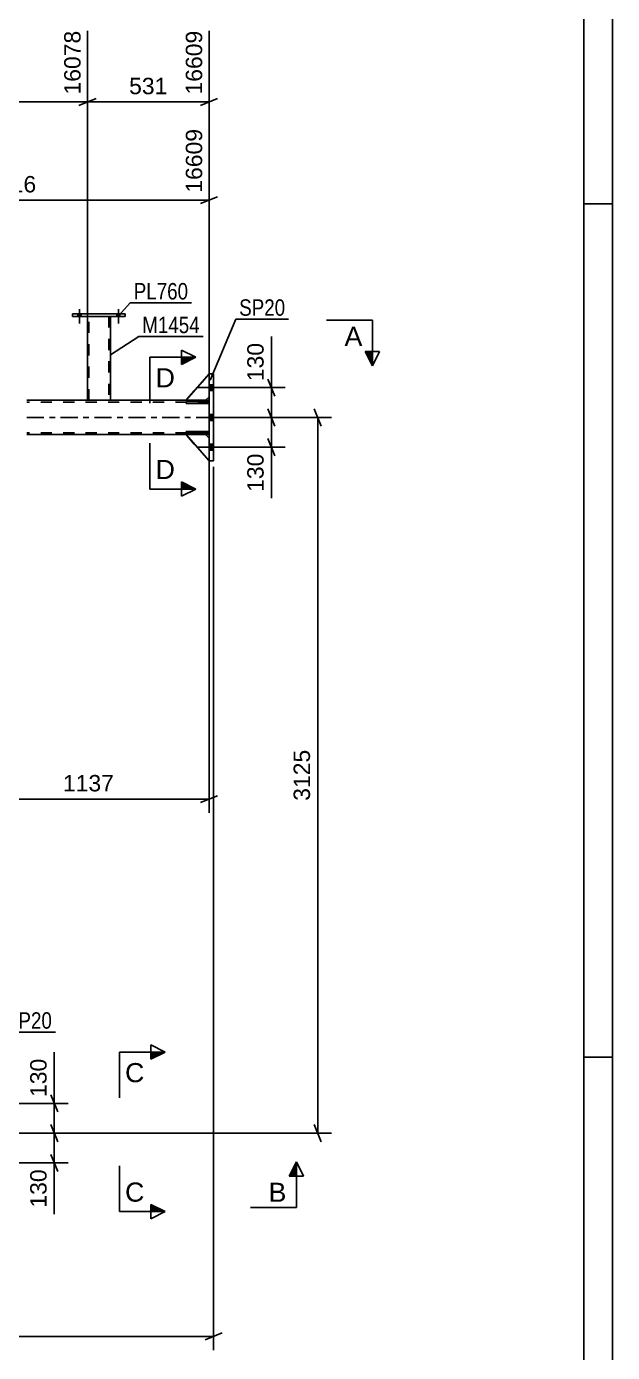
# Model space of a CAD drawing. Header units: millimetres. Extents: x -112 to 729, y -410 to 184.
# Drawn here: x 626.2 to 728.5, y -163.3 to 68.3 of the extents above; entities that cross this region are included whole.
import ezdxf

# ---------------------------------------------------------------- set-up
doc = ezdxf.new("R2010")
doc.units = ezdxf.units.MM
doc.linetypes.add('DXK_LINE_DOT2', pattern=[3.9198, 1.9599, -1.9599])
doc.linetypes.add('DXK_LINE_DOT3', pattern=[5.9187, 2.979, -0.9799, 0.9799, -0.9799])
doc.styles.add('Arial', font='ARIAL.TTF', dxfattribs={"height": 0.2})
doc.styles.add('Arial Narrow', font='ARIALN.TTF', dxfattribs={"height": 0.2})

# ---------------------------------------------------------------- blocks, each defined once
blk = doc.blocks.new('Unknown-318931512-1115')
at = {"color": 5, "linetype": 'Continuous'}
for p, q in [((728.54, -409.71), (728.54, 184.29)), ((723.54, -404.71), (723.54, 179.29)), ((728.54, 37.29), (723.54, 37.29)), ((728.54, -111.71), (723.54, -111.71))]:
    blk.add_line(p, q, dxfattribs=at)
blk = doc.blocks.new('Bolt-318931512-2589 - 2534')
at = {"linetype": 'Continuous'}
for points in [[(635.14, 17.64), (635.7, 17.64), (635.7, 18.12), (635.14, 18.12)], [(635.14, 17.64), (635.7, 17.64), (635.7, 18.12), (635.14, 18.12)], [(641.94, 17.64), (642.5, 17.64), (642.5, 18.12), (641.94, 18.12)], [(641.94, 17.64), (642.5, 17.64), (642.5, 18.12), (641.94, 18.12)]]:
    blk.add_hatch(color=1, dxfattribs=at).paths.add_polyline_path(points)
at = {"color": 1, "linetype": 'Continuous'}
for p, q in [((635.42, 18.92), (635.42, 16.4)), ((635.42, 18.92), (635.42, 16.4)), ((642.22, 18.92), (642.22, 16.4)), ((642.22, 18.92), (642.22, 16.4)), ((635.14, 18.12), (635.14, 17.64)), ((635.14, 18.12), (635.14, 17.64)), ((635.7, 18.12), (635.7, 17.64)), ((635.7, 18.12), (635.7, 17.64)), ((641.94, 18.12), (641.94, 17.64)), ((641.94, 18.12), (641.94, 17.64)), ((642.5, 18.12), (642.5, 17.64)), ((642.5, 18.12), (642.5, 17.64))]:
    blk.add_line(p, q, dxfattribs=at)
blk = doc.blocks.new('Part-318931512-2604 - 2534')
at = {"color": 2, "linetype": 'Continuous'}
for p, q in [((658.06, -7.6), (658.06, 7.6)), ((658.86, 7.6), (658.06, 7.6)), ((658.86, -7.6), (658.86, 7.6)), ((658.86, -7.6), (658.06, -7.6))]:
    blk.add_line(p, q, dxfattribs=at)
blk = doc.blocks.new('Part-318931512-2940 - 2534')
at = {"color": 2, "linetype": 'Continuous'}
for p, q in [((654.06, 3), (626.22, 3)), ((658.06, 3), (657.46, 3)), ((654.06, -3), (626.22, -3)), ((658.06, -3), (657.46, -3))]:
    blk.add_line(p, q, dxfattribs=at)
at = {"color": 7, "linetype": 'DXK_LINE_DOT2'}
for p, q in [((658.06, 2.68), (626.22, 2.68)), ((657.46, 3), (654.06, 3)), ((658.06, 3), (658.06, -3)), ((658.06, -2.68), (626.22, -2.68)), ((657.46, -3), (654.06, -3))]:
    blk.add_line(p, q, dxfattribs=at)
at = {"color": 7, "linetype": 'DXK_LINE_DOT3'}
blk.add_line((626.22, 0), (668.06, 0), dxfattribs=at)
blk = doc.blocks.new('Part-318931512-2941 - 2534')
at = {"color": 2, "linetype": 'Continuous'}
for p, q in [((658.06, 7.6), (654.06, 3)), ((654.06, 3), (657.46, 3)), ((657.46, 3), (658.06, 3.6))]:
    blk.add_line(p, q, dxfattribs=at)
at = {"color": 7, "linetype": 'DXK_LINE_DOT2'}
blk.add_line((658.06, 7.6), (658.06, 3.6), dxfattribs=at)
blk = doc.blocks.new('Part-318931512-2942 - 2534')
at = {"color": 7, "linetype": 'DXK_LINE_DOT2'}
for p, q in [((658.06, -2.44), (654.06, -2.44)), ((654.06, -2.44), (654.06, -2.76)), ((654.06, -2.76), (658.06, -2.76)), ((657.46, -2.76), (657.46, -2.44)), ((658.06, -2.76), (658.06, -2.44))]:
    blk.add_line(p, q, dxfattribs=at)
blk = doc.blocks.new('Part-318931512-2943 - 2534')
at = {"color": 7, "linetype": 'DXK_LINE_DOT2'}
for p, q in [((658.06, 2.76), (654.06, 2.76)), ((654.06, 2.76), (654.06, 2.44)), ((654.06, 2.44), (658.06, 2.44)), ((657.46, 2.76), (657.46, 2.44)), ((658.06, 2.44), (658.06, 2.76))]:
    blk.add_line(p, q, dxfattribs=at)
blk = doc.blocks.new('Part-318931512-2944 - 2534')
at = {"color": 2, "linetype": 'Continuous'}
for p, q in [((654.06, -2.44), (658.06, -2.44)), ((654.06, -2.76), (654.06, -2.44)), ((658.06, -2.76), (654.06, -2.76)), ((658.06, -2.44), (658.06, -2.76))]:
    blk.add_line(p, q, dxfattribs=at)
at = {"color": 7, "linetype": 'DXK_LINE_DOT2'}
blk.add_line((657.46, -2.76), (657.46, -2.44), dxfattribs=at)
blk = doc.blocks.new('Part-318931512-2945 - 2534')
at = {"color": 2, "linetype": 'Continuous'}
for p, q in [((654.06, 2.76), (658.06, 2.76)), ((654.06, 2.44), (654.06, 2.76)), ((658.06, 2.44), (654.06, 2.44)), ((658.06, 2.76), (658.06, 2.44))]:
    blk.add_line(p, q, dxfattribs=at)
at = {"color": 7, "linetype": 'DXK_LINE_DOT2'}
blk.add_line((657.46, 2.44), (657.46, 2.76), dxfattribs=at)
blk = doc.blocks.new('Part-318931512-2998 - 2534')
at = {"color": 2, "linetype": 'Continuous'}
for p, q in [((636.82, 17.64), (636.82, 3)), ((640.82, 3), (640.82, 17.64))]:
    blk.add_line(p, q, dxfattribs=at)
at = {"color": 7, "linetype": 'DXK_LINE_DOT2'}
for p, q in [((640.82, 17.64), (636.82, 17.64)), ((637.06, 3), (637.06, 17.64)), ((640.58, 17.64), (640.58, 3)), ((640.82, 3), (636.82, 3)), ((636.82, 3), (636.82, 3)), ((640.82, 3), (640.82, 3)), ((640.82, 3), (640.82, 3))]:
    blk.add_line(p, q, dxfattribs=at)
blk = doc.blocks.new('Part-318931512-3003 - 2534')
at = {"color": 2, "linetype": 'Continuous'}
for p, q in [((634.22, 17.64), (634.22, 18.12)), ((643.42, 18.12), (634.22, 18.12)), ((643.42, 17.64), (634.22, 17.64)), ((643.42, 17.64), (643.42, 18.12))]:
    blk.add_line(p, q, dxfattribs=at)
blk = doc.blocks.new('Part-318931512-3087 - 2534')
at = {"color": 7, "linetype": 'DXK_LINE_DOT2'}
for p, q in [((654.06, -3), (657.46, -3)), ((658.06, -7.6), (654.06, -3)), ((657.46, -3), (658.06, -3.6)), ((658.06, -3.6), (658.06, -7.6))]:
    blk.add_line(p, q, dxfattribs=at)
blk = doc.blocks.new('Part-318931512-3052 - 2534')
at = {"color": 2, "linetype": 'Continuous'}
for p, q in [((654.06, -3), (657.46, -3)), ((658.06, -7.6), (654.06, -3)), ((657.46, -3), (658.06, -3.6))]:
    blk.add_line(p, q, dxfattribs=at)
at = {"color": 7, "linetype": 'DXK_LINE_DOT2'}
blk.add_line((658.06, -7.6), (658.06, -3.6), dxfattribs=at)
blk = doc.blocks.new('Part-318931512-3053 - 2534')
at = {"color": 7, "linetype": 'DXK_LINE_DOT2'}
for p, q in [((658.06, 7.6), (654.06, 3)), ((658.06, 3.6), (658.06, 7.6)), ((654.06, 3), (657.46, 3)), ((657.46, 3), (658.06, 3.6))]:
    blk.add_line(p, q, dxfattribs=at)
blk = doc.blocks.new('Bolt-318931512-3130 - 2534')
at = {"linetype": 'Continuous'}
for points in [[(658.86, 4.68), (658.86, 5.72), (658.06, 5.72), (658.06, 4.68)], [(658.86, 4.68), (658.86, 5.72), (658.06, 5.72), (658.06, 4.68)], [(658.86, 4.68), (658.86, 5.72), (658.06, 5.72), (658.06, 4.68)], [(658.86, -0.52), (658.86, 0.52), (658.06, 0.52), (658.06, -0.52)], [(658.86, -0.52), (658.86, 0.52), (658.06, 0.52), (658.06, -0.52)], [(658.86, -5.72), (658.86, -4.68), (658.06, -4.68), (658.06, -5.72)], [(658.86, -5.72), (658.86, -4.68), (658.06, -4.68), (658.06, -5.72)], [(658.86, -5.72), (658.86, -4.68), (658.06, -4.68), (658.06, -5.72)]]:
    blk.add_hatch(color=1, dxfattribs=at).paths.add_polyline_path(points)
at = {"color": 1, "linetype": 'Continuous'}
for p, q in [((660.26, 5.2), (656.06, 5.2)), ((660.26, 5.2), (656.06, 5.2)), ((660.26, 5.2), (656.06, 5.2)), ((658.86, 5.72), (658.06, 5.72)), ((658.86, 5.72), (658.06, 5.72)), ((658.86, 5.72), (658.06, 5.72)), ((658.86, 4.68), (658.06, 4.68)), ((658.86, 4.68), (658.06, 4.68)), ((658.86, 4.68), (658.06, 4.68)), ((660.26, 0), (656.06, 0)), ((660.26, 0), (656.06, 0)), ((658.86, 0.52), (658.06, 0.52)), ((658.86, 0.52), (658.06, 0.52)), ((658.86, -0.52), (658.06, -0.52)), ((658.86, -0.52), (658.06, -0.52)), ((660.26, -5.2), (656.06, -5.2)), ((660.26, -5.2), (656.06, -5.2)), ((660.26, -5.2), (656.06, -5.2)), ((658.86, -4.68), (658.06, -4.68)), ((658.86, -4.68), (658.06, -4.68)), ((658.86, -4.68), (658.06, -4.68)), ((658.86, -5.72), (658.06, -5.72)), ((658.86, -5.72), (658.06, -5.72)), ((658.86, -5.72), (658.06, -5.72))]:
    blk.add_line(p, q, dxfattribs=at)
blk = doc.blocks.new('StraightDimension-318931512-8484 - 2534')
at = {"color": 7, "linetype": 'Continuous'}
for p, q in [((600.19, 16.33), (600.19, 67.52)), ((636.82, 15.44), (636.82, 67.52)), ((601.69, 55.7), (598.69, 54.5)), ((635.32, 54.5), (638.32, 55.7)), ((600.19, 55.1), (636.82, 55.1))]:
    blk.add_line(p, q, dxfattribs=at)
at = {"color": 0, "linetype": 'Continuous'}
blk.add_wipeout([(636.22, 68.12), (632.02, 68.12), (632.02, 55.8), (636.22, 55.8)], dxfattribs=at)
at = {"color": 0}
blk.add_wipeout([(623.55, 55.85), (623.55, 60.05), (613.46, 60.05), (613.46, 55.85)], dxfattribs=at)
at = {"color": 3, "linetype": 'Continuous', "style": 'Arial'}
blk.add_text('16078', height=2.865, rotation=90.0002, dxfattribs=at).set_placement((635.62, 56.4))
at = {"color": 3, "style": 'Arial'}
blk.add_text('1000', height=2.865, dxfattribs=at).set_placement((614.06, 56.45))
blk = doc.blocks.new('StraightDimension-318931512-3924 - 2534')
at = {"color": 7, "linetype": 'Continuous'}
for p, q in [((659.86, 0), (671.35, 0)), ((668.35, 1.5), (669.55, -1.5)), ((668.95, -5.2), (668.95, 0)), ((669.55, -6.7), (668.35, -3.7)), ((659.86, -5.2), (671.35, -5.2))]:
    blk.add_line(p, q, dxfattribs=at)
at = {"color": 0}
blk.add_wipeout([(668.2, -5.73), (664, -5.73), (664, -13.6), (668.2, -13.6)], dxfattribs=at)
at = {"color": 7, "linetype": 'Continuous'}
blk.add_line((668.95, -5.2), (668.95, -14.12), dxfattribs=at)
blk.add_line((668.95, -5.2), (668.95, -14.12), dxfattribs=at)
at = {"color": 3, "style": 'Arial'}
blk.add_text('130', height=2.865, rotation=90.0002, dxfattribs=at).set_placement((667.6, -13))
blk = doc.blocks.new('StraightDimension-318931512-3932 - 2534')
at = {"color": 7, "linetype": 'Continuous'}
for p, q in [((659.86, 5.2), (671.35, 5.2)), ((668.35, 6.7), (669.55, 3.7)), ((668.95, 0), (668.95, 5.2)), ((659.86, 0), (671.35, 0)), ((669.55, -1.5), (668.35, 1.5))]:
    blk.add_line(p, q, dxfattribs=at)
at = {"color": 0}
blk.add_wipeout([(668.2, 13.6), (664, 13.6), (664, 5.72), (668.2, 5.72)], dxfattribs=at)
at = {"color": 7, "linetype": 'Continuous'}
blk.add_line((668.95, 5.2), (668.95, 14.12), dxfattribs=at)
blk.add_line((668.95, 5.2), (668.95, 14.12), dxfattribs=at)
at = {"color": 3, "style": 'Arial'}
blk.add_text('130', height=2.865, rotation=90.0002, dxfattribs=at).set_placement((667.6, 6.33))
blk = doc.blocks.new('StraightDimension-318931512-3917 - 2534')
at = {"color": 7, "linetype": 'Continuous'}
for p, q in [((659.86, 0), (679.45, 0)), ((677.65, -1.5), (676.45, 1.5)), ((677.05, -125), (677.05, 0)), ((617.72, -125), (679.45, -125)), ((676.45, -123.5), (677.65, -126.5))]:
    blk.add_line(p, q, dxfattribs=at)
at = {"color": 0}
blk.add_wipeout([(676.3, -57.45), (672.1, -57.45), (672.1, -67.55), (676.3, -67.55)], dxfattribs=at)
at = {"color": 3, "style": 'Arial'}
blk.add_text('3125', height=2.865, rotation=90.0002, dxfattribs=at).set_placement((675.7, -66.95))
blk = doc.blocks.new('StraightDimension-318931512-4425 - 2534')
at = {"color": 7, "linetype": 'Continuous'}
for p, q in [((658.06, -4), (658.06, -69.06)), ((615.92, -121), (615.92, -63.81)), ((617.42, -66.06), (614.42, -67.26)), ((615.92, -66.66), (658.06, -66.66)), ((656.56, -67.26), (659.56, -66.06))]:
    blk.add_line(p, q, dxfattribs=at)
at = {"color": 0}
blk.add_wipeout([(642.04, -65.91), (642.04, -61.71), (631.94, -61.71), (631.94, -65.91)], dxfattribs=at)
at = {"color": 3, "style": 'Arial'}
blk.add_text('1137', height=2.865, dxfattribs=at).set_placement((632.54, -65.31))
blk = doc.blocks.new('StraightDimension-318931512-3396 - 2534')
at = {"color": 7, "linetype": 'Continuous'}
for p, q in [((658.86, -8.6), (658.86, -162.89)), ((-25.51, -160.49), (658.86, -160.49)), ((657.36, -161.09), (660.36, -159.89))]:
    blk.add_line(p, q, dxfattribs=at)
blk = doc.blocks.new('StraightDimension-318931512-8483 - 2534')
at = {"color": 7, "linetype": 'Continuous'}
for p, q in [((636.82, 15.44), (636.82, 67.52)), ((658.06, 4), (658.06, 67.52)), ((638.32, 55.7), (635.32, 54.5)), ((656.56, 54.5), (659.56, 55.7)), ((636.82, 55.1), (658.06, 55.1))]:
    blk.add_line(p, q, dxfattribs=at)
at = {"color": 0, "linetype": 'Continuous'}
blk.add_wipeout([(657.46, 68.12), (653.26, 68.12), (653.26, 55.8), (657.46, 55.8)], dxfattribs=at)
at = {"color": 0}
blk.add_wipeout([(651.38, 55.85), (651.38, 60.05), (643.5, 60.05), (643.5, 55.85)], dxfattribs=at)
at = {"color": 3, "linetype": 'Continuous', "style": 'Arial'}
blk.add_text('16609', height=2.865, rotation=90.0002, dxfattribs=at).set_placement((656.86, 56.4))
at = {"color": 3, "style": 'Arial'}
blk.add_text('531', height=2.865, dxfattribs=at).set_placement((644.1, 56.45))
blk = doc.blocks.new('StraightDimension-318931512-3407 - 2534')
at = {"color": 7, "linetype": 'Continuous'}
for p, q in [((588.77, -2), (588.77, 50.37)), ((658.06, 4), (658.06, 50.37)), ((590.27, 38.55), (587.27, 37.35)), ((588.77, 37.95), (658.06, 37.95)), ((656.56, 37.35), (659.56, 38.55))]:
    blk.add_line(p, q, dxfattribs=at)
at = {"color": 0, "linetype": 'Continuous'}
blk.add_wipeout([(657.46, 50.97), (653.26, 50.97), (653.26, 38.65), (657.46, 38.65)], dxfattribs=at)
at = {"color": 0}
blk.add_wipeout([(628.46, 38.7), (628.46, 42.9), (618.36, 42.9), (618.36, 38.7)], dxfattribs=at)
at = {"color": 3, "linetype": 'Continuous', "style": 'Arial'}
blk.add_text('16609', height=2.865, rotation=90.0002, dxfattribs=at).set_placement((656.86, 39.25))
at = {"color": 3, "style": 'Arial'}
blk.add_text('1816', height=2.865, dxfattribs=at).set_placement((618.96, 39.3))
blk = doc.blocks.new('StraightDimension-318931512-4462 - 2534')
at = {"color": 7, "linetype": 'Continuous'}
for p, q in [((617.72, -119.8), (633.43, -119.8)), ((630.43, -118.3), (631.63, -121.3)), ((631.03, -125), (631.03, -119.8)), ((617.72, -125), (633.43, -125)), ((631.63, -126.5), (630.43, -123.5))]:
    blk.add_line(p, q, dxfattribs=at)
at = {"color": 0}
blk.add_wipeout([(630.28, -111.4), (626.08, -111.4), (626.08, -119.28), (630.28, -119.28)], dxfattribs=at)
at = {"color": 7, "linetype": 'Continuous'}
blk.add_line((631.03, -119.8), (631.03, -110.88), dxfattribs=at)
blk.add_line((631.03, -119.8), (631.03, -110.88), dxfattribs=at)
at = {"color": 3, "style": 'Arial'}
blk.add_text('130', height=2.865, rotation=90.0002, dxfattribs=at).set_placement((629.68, -118.68))
blk = doc.blocks.new('StraightDimension-318931512-4470 - 2534')
at = {"color": 7, "linetype": 'Continuous'}
for p, q in [((617.72, -125), (633.43, -125)), ((630.43, -123.5), (631.63, -126.5)), ((631.03, -130.2), (631.03, -125)), ((631.63, -131.7), (630.43, -128.7)), ((617.72, -130.2), (633.43, -130.2))]:
    blk.add_line(p, q, dxfattribs=at)
at = {"color": 0}
blk.add_wipeout([(630.28, -130.73), (626.08, -130.73), (626.08, -138.6), (630.28, -138.6)], dxfattribs=at)
at = {"color": 7, "linetype": 'Continuous'}
blk.add_line((631.03, -130.2), (631.03, -139.12), dxfattribs=at)
blk.add_line((631.03, -130.2), (631.03, -139.12), dxfattribs=at)
at = {"color": 3, "style": 'Arial'}
blk.add_text('130', height=2.865, rotation=90.0002, dxfattribs=at).set_placement((629.68, -138))
blk = doc.blocks.new('Mark-318931512-2999 - 2534')
at = {"color": 0}
blk.add_wipeout([(654.42, 20.61), (654.42, 23.61), (644.91, 23.61), (644.91, 20.61)], dxfattribs=at)
blk.add_wipeout([(654.42, 20.61), (654.42, 23.61), (644.91, 23.61), (644.91, 20.61)], dxfattribs=at)
at = {"color": 30, "linetype": 'Continuous'}
for p, q in [((642.22, 17.73), (644.31, 20.01)), ((644.31, 20.01), (655.02, 20.01))]:
    blk.add_line(p, q, dxfattribs=at)
at = {"color": 3, "style": 'Arial Narrow'}
blk.add_text('PL760', height=2.863, dxfattribs=at).set_placement((644.91, 20.61))
blk = doc.blocks.new('Mark-318931512-2600 - 2534')
at = {"color": 0}
blk.add_wipeout([(671.37, 17.76), (671.37, 20.76), (663.33, 20.76), (663.33, 17.76)], dxfattribs=at)
blk.add_wipeout([(671.37, 17.76), (671.37, 20.76), (663.33, 20.76), (663.33, 17.76)], dxfattribs=at)
at = {"color": 30, "linetype": 'Continuous'}
for p, q in [((658.23, 6.49), (662.73, 17.16)), ((662.73, 17.16), (671.97, 17.16))]:
    blk.add_line(p, q, dxfattribs=at)
at = {"color": 3, "style": 'Arial Narrow'}
blk.add_text('SP20', height=2.863, dxfattribs=at).set_placement((663.33, 17.76))
blk = doc.blocks.new('SectionMark-318931512-4522 - 2534')
at = {"color": 6, "linetype": 'Continuous'}
for p in [(686.59, 17), (687.84, 11.5)]:
    blk.add_line(p, (686.59, 9), dxfattribs=at)
at = {"color": 0, "linetype": 'Continuous'}
blk.add_wipeout([(684.84, 12.5), (684.84, 16), (681.73, 16), (681.73, 12.5)], dxfattribs=at)
at = {"linetype": 'Continuous'}
blk.add_hatch(color=6, dxfattribs=at).paths.add_polyline_path([(685.34, 11.5), (686.59, 11.5), (686.59, 9)])
at = {"color": 6, "linetype": 'Continuous'}
for p, q in [((686.59, 17), (678.59, 17)), ((685.34, 11.5), (687.84, 11.5)), ((686.59, 9), (685.34, 11.5))]:
    blk.add_line(p, q, dxfattribs=at)
at = {"color": 3, "linetype": 'Continuous', "style": 'Arial'}
blk.add_text('A', height=3.34, dxfattribs=at).set_placement((681.73, 12.5))
blk = doc.blocks.new('Mark-318931512-2892 - 2534')
at = {"color": 0}
blk.add_wipeout([(630.62, -106.75), (630.62, -103.75), (622.58, -103.75), (622.58, -106.75)], dxfattribs=at)
blk.add_wipeout([(630.62, -106.75), (630.62, -103.75), (622.58, -103.75), (622.58, -106.75)], dxfattribs=at)
at = {"color": 30, "linetype": 'Continuous'}
for p, q in [((616.37, -118.45), (621.98, -107.35)), ((621.98, -107.35), (631.22, -107.35))]:
    blk.add_line(p, q, dxfattribs=at)
at = {"color": 3, "style": 'Arial Narrow'}
blk.add_text('SP20', height=2.863, dxfattribs=at).set_placement((622.58, -106.75))
blk = doc.blocks.new('Mark-318931512-2994 - 2534')
at = {"color": 0}
blk.add_wipeout([(656.44, 14.72), (656.44, 17.72), (646.39, 17.72), (646.39, 14.72)], dxfattribs=at)
blk.add_wipeout([(656.44, 14.72), (656.44, 17.72), (646.39, 17.72), (646.39, 14.72)], dxfattribs=at)
at = {"color": 30, "linetype": 'Continuous'}
for p, q in [((640.82, 10.92), (645.79, 14.12)), ((645.79, 14.12), (657.04, 14.12))]:
    blk.add_line(p, q, dxfattribs=at)
at = {"color": 3, "style": 'Arial Narrow'}
blk.add_text('M1454', height=2.863, dxfattribs=at).set_placement((646.39, 14.72))
blk = doc.blocks.new('SectionMark-318931512-4518 - 2534')
at = {"color": 6, "linetype": 'Continuous'}
for p, q in [((642.39, -110.85), (650.39, -110.85)), ((647.89, -109.6), (650.39, -110.85)), ((642.39, -138.71), (650.39, -138.71)), ((650.39, -138.71), (647.89, -139.96))]:
    blk.add_line(p, q, dxfattribs=at)
at = {"color": 0, "linetype": 'Continuous'}
for points in [[(646.76, -116.1), (646.76, -112.6), (643.39, -112.6), (643.39, -116.1)], [(646.76, -136.96), (646.76, -133.46), (643.39, -133.46), (643.39, -136.96)]]:
    blk.add_wipeout(points, dxfattribs=at)
at = {"linetype": 'Continuous'}
for points in [[(647.89, -112.1), (647.89, -110.85), (650.39, -110.85)], [(647.89, -138.71), (647.89, -137.46), (650.39, -138.71)]]:
    blk.add_hatch(color=6, dxfattribs=at).paths.add_polyline_path(points)
at = {"color": 6, "linetype": 'Continuous'}
for p, q in [((642.39, -110.85), (642.39, -118.85)), ((647.89, -112.1), (647.89, -109.6)), ((650.39, -110.85), (647.89, -112.1)), ((642.39, -138.71), (642.39, -130.71)), ((650.39, -138.71), (647.89, -137.46)), ((647.89, -137.46), (647.89, -139.96))]:
    blk.add_line(p, q, dxfattribs=at)
at = {"color": 3, "linetype": 'Continuous', "style": 'Arial'}
for p in [(643.39, -116.1), (643.39, -136.96)]:
    blk.add_text('C', height=3.34, dxfattribs=at).set_placement(p)
blk = doc.blocks.new('SectionMark-318931512-4520 - 2534')
at = {"color": 6, "linetype": 'Continuous'}
for p, q in [((653.23, 11.75), (655.73, 10.5)), ((647.73, 10.5), (655.73, 10.5)), ((647.73, -12.51), (655.73, -12.51)), ((655.73, -12.51), (653.23, -13.76))]:
    blk.add_line(p, q, dxfattribs=at)
at = {"color": 0, "linetype": 'Continuous'}
for points in [[(652.1, 5.25), (652.1, 8.75), (648.73, 8.75), (648.73, 5.25)], [(652.1, -10.76), (652.1, -7.26), (648.73, -7.26), (648.73, -10.76)]]:
    blk.add_wipeout(points, dxfattribs=at)
at = {"linetype": 'Continuous'}
for points in [[(653.23, 9.25), (653.23, 10.5), (655.73, 10.5)], [(653.23, -12.51), (653.23, -11.26), (655.73, -12.51)]]:
    blk.add_hatch(color=6, dxfattribs=at).paths.add_polyline_path(points)
at = {"color": 6, "linetype": 'Continuous'}
for p, q in [((653.23, 9.25), (653.23, 11.75)), ((647.73, 10.5), (647.73, 2.5)), ((655.73, 10.5), (653.23, 9.25)), ((647.73, -12.51), (647.73, -4.51)), ((655.73, -12.51), (653.23, -11.26)), ((653.23, -11.26), (653.23, -13.76))]:
    blk.add_line(p, q, dxfattribs=at)
at = {"color": 3, "linetype": 'Continuous', "style": 'Arial'}
for p in [(648.73, 5.25), (648.73, -10.76)]:
    blk.add_text('D', height=3.34, dxfattribs=at).set_placement(p)
blk = doc.blocks.new('SectionMark-318931512-4524 - 2534')
at = {"color": 6, "linetype": 'Continuous'}
for p, q in [((673.32, -137.99), (673.32, -129.99)), ((673.32, -129.99), (674.57, -132.49))]:
    blk.add_line(p, q, dxfattribs=at)
at = {"color": 0, "linetype": 'Continuous'}
blk.add_wipeout([(671.57, -136.99), (671.57, -133.49), (668.46, -133.49), (668.46, -136.99)], dxfattribs=at)
at = {"linetype": 'Continuous'}
blk.add_hatch(color=6, dxfattribs=at).paths.add_polyline_path([(673.32, -132.49), (672.07, -132.49), (673.32, -129.99)])
at = {"color": 6, "linetype": 'Continuous'}
for p, q in [((673.32, -129.99), (672.07, -132.49)), ((672.07, -132.49), (674.57, -132.49)), ((673.32, -137.99), (665.32, -137.99))]:
    blk.add_line(p, q, dxfattribs=at)
at = {"color": 3, "linetype": 'Continuous', "style": 'Arial'}
blk.add_text('B', height=3.34, dxfattribs=at).set_placement((668.46, -136.99))

msp = doc.modelspace()

# ---------------------------------------------------------------- block references
for name in ['Unknown-318931512-1115', 'Bolt-318931512-2589 - 2534', 'Part-318931512-3003 - 2534', 'Part-318931512-2998 - 2534', 'Part-318931512-2941 - 2534', 'Part-318931512-3053 - 2534', 'Part-318931512-2604 - 2534', 'Bolt-318931512-3130 - 2534', 'Part-318931512-2940 - 2534', 'Part-318931512-2943 - 2534', 'Part-318931512-2945 - 2534', 'Part-318931512-2942 - 2534', 'Part-318931512-2944 - 2534', 'Part-318931512-3087 - 2534', 'Part-318931512-3052 - 2534']:
    msp.add_blockref(name, (0, 0))

# ---------------------------------------------------------------- next in the draw order: block references
for name in ['StraightDimension-318931512-8484 - 2534', 'StraightDimension-318931512-3924 - 2534']:
    msp.add_blockref(name, (0, 0))

# ---------------------------------------------------------------- next in the draw order: block references
msp.add_blockref('StraightDimension-318931512-3932 - 2534', (0, 0))

# ---------------------------------------------------------------- next in the draw order: block references
for name in ['StraightDimension-318931512-8483 - 2534', 'StraightDimension-318931512-3917 - 2534']:
    msp.add_blockref(name, (0, 0))

# ---------------------------------------------------------------- next in the draw order: block references
for name in ['StraightDimension-318931512-3407 - 2534', 'StraightDimension-318931512-4425 - 2534']:
    msp.add_blockref(name, (0, 0))

# ---------------------------------------------------------------- next in the draw order: block references
for name in ['Mark-318931512-2999 - 2534', 'Mark-318931512-2600 - 2534', 'StraightDimension-318931512-3396 - 2534']:
    msp.add_blockref(name, (0, 0))

# ---------------------------------------------------------------- next in the draw order: block references
for name in ['SectionMark-318931512-4522 - 2534', 'StraightDimension-318931512-4462 - 2534', 'SectionMark-318931512-4518 - 2534']:
    msp.add_blockref(name, (0, 0))

# ---------------------------------------------------------------- next in the draw order: block references
for name in ['Mark-318931512-2994 - 2534', 'Mark-318931512-2892 - 2534', 'StraightDimension-318931512-4470 - 2534']:
    msp.add_blockref(name, (0, 0))

# ---------------------------------------------------------------- next in the draw order: block references
for name in ['SectionMark-318931512-4520 - 2534', 'SectionMark-318931512-4524 - 2534']:
    msp.add_blockref(name, (0, 0))

doc.saveas('drawing.dxf')
